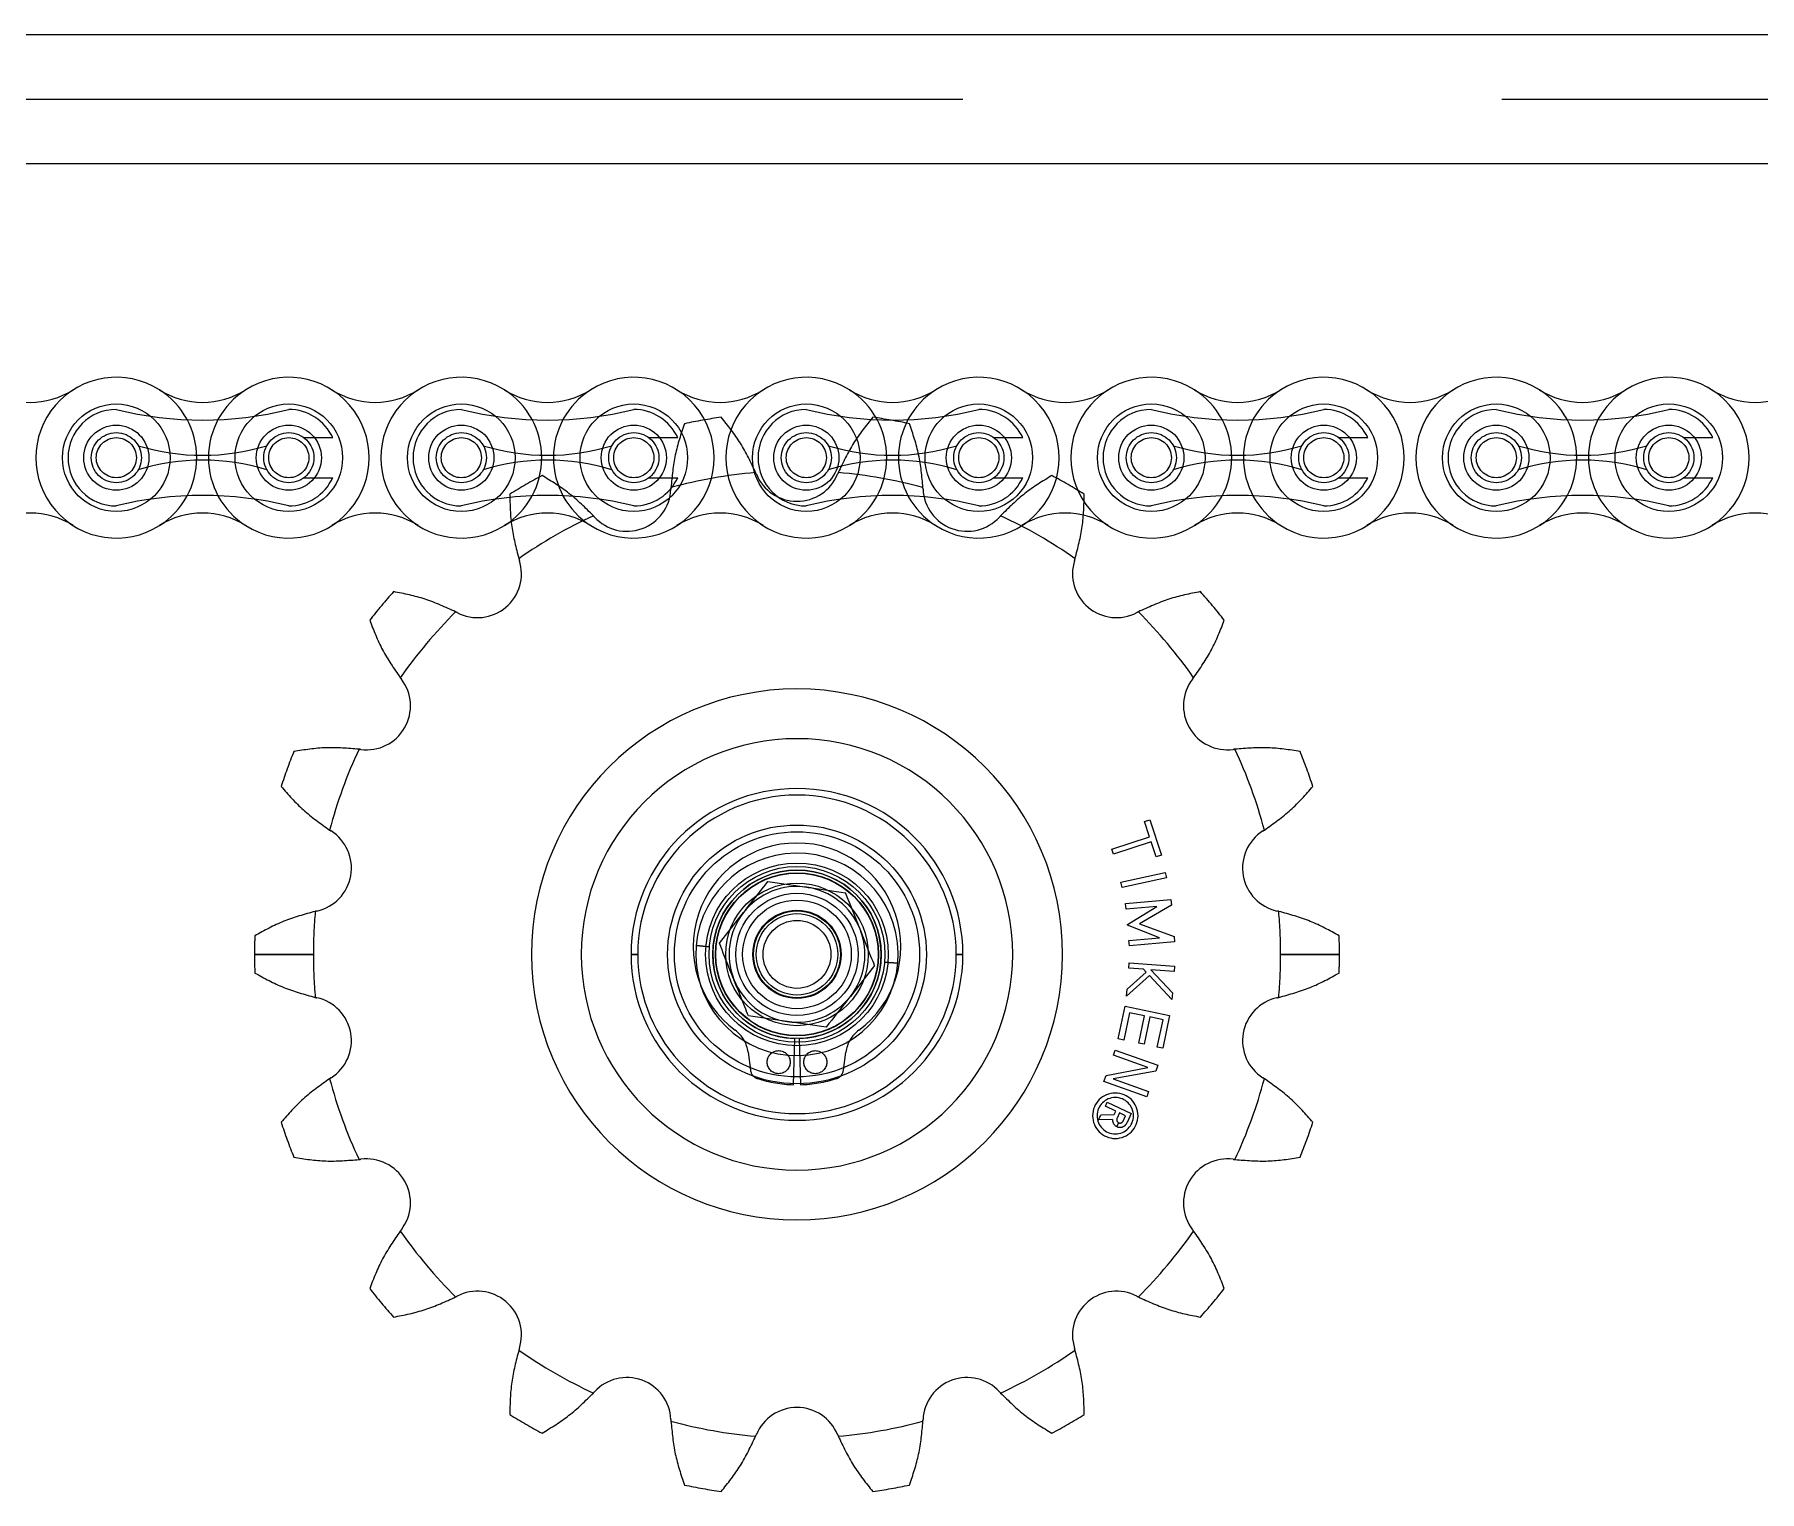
# Model space of a CAD drawing. Header units: metres. Extents: x 0 to 21025, y 0 to 14850.
# Drawn here: x 4155.1 to 4282.1, y 13681.9 to 13789.1 of the extents above; entities that cross this region are included whole.
import ezdxf

# ---------------------------------------------------------------- set-up
doc = ezdxf.new("R2010")
doc.units = ezdxf.units.M
doc.header["$LTSCALE"] = 25
doc.linetypes.add('HIDDEN2', pattern=[4.7625, 3.175, -1.5875])
doc.layers.add('SL4', color=4, linetype='Continuous')
doc.layers.add('ST1', color=7, linetype='HIDDEN2')

msp = doc.modelspace()

# ---------------------------------------------------------------- linework, layer by layer
at = {"layer": 'SL4'}
for p, q in [((3548.761, 13789.133), (4873.736, 13789.133)), ((4873.736, 13779.608), (3548.761, 13779.608)), ((4209.106, 13726.764), (4211.963, 13726.352)), ((4205.535, 13722.228), (4207.32, 13724.496)), ((4216.963, 13720.579), (4215.177, 13718.31)), ((4213.392, 13716.042), (4210.535, 13716.455))]:
    msp.add_line(p, q, dxfattribs=at)
for radius in [6, 3, 2.5]:
    msp.add_circle((4211.249, 13721.403), radius, dxfattribs=at)
for start, end in [(81.78679, 141.78679), (21.78679, 81.78679), (141.78679, 201.78679), (321.78679, 21.78679), (201.78679, 261.78679), (261.78679, 321.78679)]:
    msp.add_arc((4211.249, 13721.403), 5, start, end, dxfattribs=at)
for points, knots in [([(4207.32, 13724.496), (4207.363, 13724.55), (4207.966, 13725.316), (4208.557, 13726.067), (4209.106, 13726.764)], [0, 0, 0, 0, 0.0702006, 1, 1, 1, 1]), ([(4211.963, 13726.352), (4212.031, 13726.342), (4212.996, 13726.203), (4213.941, 13726.067), (4214.82, 13725.94)], [0, 0, 0, 0, 0.0702006, 1, 1, 1, 1]), ([(4215.892, 13723.259), (4215.794, 13723.503), (4215.432, 13724.41), (4215.079, 13725.294), (4214.82, 13725.94)], [0, 0, 0, 0, 0.2686336, 1, 1, 1, 1]), ([(4216.963, 13720.579), (4216.873, 13720.804), (4216.524, 13721.677), (4216.161, 13722.585), (4215.892, 13723.259)], [0, 0, 0, 0, 0.2575513, 1, 1, 1, 1]), ([(4206.606, 13719.548), (4206.509, 13719.791), (4206.146, 13720.699), (4205.793, 13721.582), (4205.535, 13722.228)], [0, 0, 0, 0, 0.2686336, 1, 1, 1, 1]), ([(4207.677, 13716.867), (4207.587, 13717.092), (4207.238, 13717.966), (4206.875, 13718.874), (4206.606, 13719.548)], [0, 0, 0, 0, 0.2575513, 1, 1, 1, 1]), ([(4215.177, 13718.31), (4215.135, 13718.257), (4214.532, 13717.491), (4213.941, 13716.74), (4213.392, 13716.042)], [0, 0, 0, 0, 0.0702006, 1, 1, 1, 1]), ([(4210.535, 13716.455), (4210.467, 13716.464), (4209.502, 13716.604), (4208.557, 13716.74), (4207.677, 13716.867)], [0, 0, 0, 0, 0.0702006, 1, 1, 1, 1])]:
    msp.add_open_spline(points, degree=3, knots=knots, dxfattribs=at)
at = {"layer": 'ST1'}
for p, q in [((3548.761, 13784.371), (4873.736, 13784.371)), ((4873.736, 13779.608), (3548.761, 13779.608)), ((4174.942, 13759.449), (4177.066, 13759.449)), ((4200.342, 13759.449), (4202.466, 13759.449)), ((4225.742, 13759.449), (4227.866, 13759.449)), ((4251.142, 13759.449), (4253.266, 13759.449)), ((4276.542, 13759.449), (4278.666, 13759.449)), ((4174.942, 13756.497), (4177.066, 13756.497)), ((4200.342, 13756.497), (4202.466, 13756.497)), ((4225.742, 13756.497), (4227.866, 13756.497)), ((4251.142, 13756.497), (4253.266, 13756.497)), ((4276.542, 13756.497), (4278.666, 13756.497)), ((4236.846, 13731.176), (4237.236, 13731.303)), ((4237.236, 13731.303), (4238.084, 13728.701)), ((4234.417, 13729.157), (4237.208, 13730.065)), ((4237.208, 13730.065), (4236.846, 13731.176)), ((4234.541, 13728.776), (4234.417, 13729.157)), ((4237.332, 13729.683), (4234.541, 13728.776)), ((4237.693, 13728.574), (4237.332, 13729.683)), ((4238.084, 13728.701), (4237.693, 13728.574)), ((4235.094, 13726.72), (4238.366, 13727.42)), ((4235.178, 13726.327), (4235.094, 13726.72)), ((4238.45, 13727.027), (4235.178, 13726.327)), ((4238.366, 13727.42), (4238.45, 13727.027)), ((4235.442, 13725.138), (4238.775, 13725.437)), ((4235.478, 13724.739), (4235.442, 13725.138)), ((4237.74, 13724.94), (4235.478, 13724.739)), ((4235.58, 13723.6), (4237.74, 13724.94)), ((4238.811, 13725.035), (4236.466, 13723.658)), ((4238.775, 13725.437), (4238.811, 13725.035)), ((4236.466, 13723.658), (4239.018, 13722.718)), ((4235.584, 13723.557), (4235.58, 13723.6)), ((4237.947, 13722.622), (4235.584, 13723.557)), ((4235.686, 13722.418), (4237.947, 13722.622)), ((4235.721, 13722.023), (4235.686, 13722.418)), ((4239.018, 13722.718), (4239.053, 13722.323)), ((4175.641, 13721.403), (4171.309, 13721.403)), ((4171.309, 13721.403), (4175.641, 13721.403)), ((4171.309, 13721.403), (4175.641, 13721.403)), ((4175.641, 13721.403), (4171.309, 13721.403)), ((4199.034, 13721.403), (4199.522, 13721.403)), ((4199.522, 13721.403), (4199.034, 13721.403)), ((4199.522, 13721.403), (4199.034, 13721.403)), ((4199.034, 13721.403), (4199.522, 13721.403)), ((4204.798, 13721.968), (4203.825, 13722.053)), ((4203.825, 13722.053), (4204.798, 13721.968)), ((4203.825, 13722.053), (4204.798, 13721.968)), ((4204.798, 13721.968), (4203.825, 13722.053)), ((4222.975, 13721.403), (4223.464, 13721.403)), ((4223.464, 13721.403), (4222.975, 13721.403)), ((4223.464, 13721.403), (4222.975, 13721.403)), ((4222.975, 13721.403), (4223.464, 13721.403)), ((4239.053, 13722.323), (4235.721, 13722.023)), ((4251.189, 13721.403), (4246.856, 13721.403)), ((4246.856, 13721.403), (4251.189, 13721.403)), ((4246.856, 13721.403), (4251.189, 13721.403)), ((4251.189, 13721.403), (4246.856, 13721.403)), ((4218.673, 13720.754), (4217.699, 13720.839)), ((4217.699, 13720.839), (4218.673, 13720.754)), ((4217.699, 13720.839), (4218.673, 13720.754)), ((4218.673, 13720.754), (4217.699, 13720.839)), ((4237.191, 13719.854), (4235.517, 13718.337)), ((4235.554, 13718.834), (4236.956, 13720.104)), ((4235.672, 13720.388), (4235.702, 13720.788)), ((4236.765, 13720.306), (4235.672, 13720.388)), ((4235.702, 13720.788), (4239.038, 13720.537)), ((4236.956, 13720.104), (4236.765, 13720.306)), ((4238.853, 13718.086), (4237.191, 13719.854)), ((4237.308, 13720.265), (4238.891, 13718.583)), ((4239.008, 13720.137), (4237.308, 13720.265)), ((4239.038, 13720.537), (4239.008, 13720.137)), ((4235.517, 13718.337), (4235.554, 13718.834)), ((4238.891, 13718.583), (4238.853, 13718.086)), ((4234.905, 13715.181), (4235.41, 13717.586)), ((4235.41, 13717.586), (4238.684, 13716.899)), ((4235.729, 13717.108), (4235.307, 13715.097)), ((4236.827, 13716.878), (4235.729, 13717.108)), ((4236.405, 13714.866), (4236.827, 13716.878)), ((4237.229, 13716.794), (4236.807, 13714.782)), ((4238.2, 13716.59), (4237.229, 13716.794)), ((4237.778, 13714.578), (4238.2, 13716.59)), ((4238.684, 13716.899), (4238.179, 13714.493)), ((4210.999, 13711.807), (4211.087, 13715.205)), ((4211.41, 13715.205), (4211.499, 13711.807)), ((4235.307, 13715.097), (4234.905, 13715.181)), ((4236.807, 13714.782), (4236.405, 13714.866)), ((4207.653, 13714.201), (4207.828, 13712.87)), ((4214.67, 13712.87), (4214.845, 13714.201)), ((4234.54, 13713.984), (4234.674, 13714.362)), ((4237.082, 13713.077), (4234.54, 13713.984)), ((4234.674, 13714.362), (4237.826, 13713.238)), ((4238.179, 13714.493), (4237.778, 13714.578)), ((4233.849, 13712.047), (4234.002, 13712.475)), ((4234.002, 13712.475), (4237.082, 13713.077)), ((4237.667, 13712.793), (4234.527, 13712.231)), ((4234.527, 13712.231), (4237.136, 13711.303)), ((4237.826, 13713.238), (4237.667, 13712.793)), ((4237.001, 13710.925), (4233.849, 13712.047)), ((4237.136, 13711.303), (4237.001, 13710.925)), ((4233.953, 13710.217), (4234.094, 13710.514)), ((4234.714, 13709.857), (4233.953, 13710.217)), ((4234.094, 13710.514), (4235.862, 13709.678)), ((4234.598, 13709.613), (4234.714, 13709.857)), ((4235.001, 13709.734), (4234.812, 13709.333)), ((4235.445, 13709.524), (4235.001, 13709.734)), ((4235.862, 13709.678), (4235.551, 13709.02)), ((4233.447, 13709.23), (4233.618, 13709.59)), ((4234.476, 13709.254), (4233.447, 13709.23)), ((4233.618, 13709.59), (4234.598, 13709.613)), ((4234.925, 13709.008), (4234.791, 13708.726)), ((4234.799, 13708.722), (4234.933, 13709.005)), ((4235.258, 13709.129), (4235.445, 13709.524))]:
    msp.add_line(p, q, dxfattribs=at)
for centre, radius in [((4161.135, 13757.973), 3.96), ((4173.835, 13757.973), 3.96), ((4186.535, 13757.973), 3.96), ((4199.235, 13757.973), 3.96), ((4211.935, 13757.973), 3.96), ((4224.635, 13757.973), 3.96), ((4237.335, 13757.973), 3.96), ((4250.035, 13757.973), 3.96), ((4262.735, 13757.973), 3.96), ((4275.435, 13757.973), 3.96), ((4161.135, 13757.973), 2.398), ((4161.135, 13757.973), 1.845), ((4161.135, 13757.973), 1.476), ((4173.835, 13757.973), 2.398), ((4173.835, 13757.973), 1.845), ((4173.835, 13757.973), 1.476), ((4186.535, 13757.973), 2.399), ((4186.535, 13757.973), 1.845), ((4186.535, 13757.973), 1.476), ((4199.235, 13757.973), 2.399), ((4199.235, 13757.973), 1.845), ((4199.235, 13757.973), 1.476), ((4211.935, 13757.973), 2.398), ((4211.935, 13757.973), 1.845), ((4211.935, 13757.973), 1.476), ((4224.635, 13757.973), 2.398), ((4224.635, 13757.973), 1.845), ((4224.635, 13757.973), 1.476), ((4237.335, 13757.973), 2.399), ((4237.335, 13757.973), 1.845), ((4237.335, 13757.973), 1.476), ((4250.035, 13757.973), 2.398), ((4250.035, 13757.973), 1.845), ((4250.035, 13757.973), 1.476), ((4262.735, 13757.973), 2.398), ((4262.735, 13757.973), 1.845), ((4262.735, 13757.973), 1.476), ((4275.435, 13757.973), 2.398), ((4275.435, 13757.973), 1.845), ((4275.435, 13757.973), 1.476), ((4211.249, 13721.403), 9.525), ((4211.249, 13721.403), 9.025), ((4211.249, 13721.403), 6.725), ((4211.249, 13721.403), 6.725), ((4211.249, 13721.403), 6.475), ((4211.249, 13721.403), 6.2), ((4211.249, 13721.403), 5.975), ((4211.249, 13721.403), 5.25), ((4211.249, 13721.403), 5.25), ((4211.249, 13721.403), 4.5), ((4211.249, 13721.403), 4), ((4211.249, 13721.403), 3.25), ((4211.249, 13721.403), 3.25), ((4211.249, 13721.403), 3.2), ((4209.899, 13713.467), 0.85), ((4212.599, 13713.467), 0.85)]:
    msp.add_circle(centre, radius, dxfattribs=at)
for centre, radius, start, end in [((4161.135, 13757.973), 5.92, 57.56669, 302.43331), ((4173.835, 13757.973), 5.92, 237.56669, 122.43331), ((4186.535, 13757.973), 5.92, 57.56669, 302.43331), ((4199.235, 13757.973), 5.92, 237.56669, 122.43331), ((4211.935, 13757.973), 5.92, 57.56669, 302.43331), ((4224.635, 13757.973), 5.92, 237.56669, 122.43331), ((4237.335, 13757.973), 5.92, 57.56669, 302.43331), ((4250.035, 13757.973), 5.92, 237.56669, 122.43331), ((4262.735, 13757.973), 5.92, 57.56669, 302.43331), ((4275.435, 13757.973), 5.92, 237.56669, 122.43331), ((4154.785, 13767.966), 5.92, 237.56669, 302.43331), ((4167.485, 13767.966), 5.92, 237.56669, 302.43331), ((4161.135, 13757.973), 5.92, 302.43326, 57.56674), ((4173.835, 13757.973), 5.92, 122.43326, 237.56674), ((4180.185, 13767.966), 5.92, 237.56669, 302.43331), ((4192.885, 13767.966), 5.92, 237.56669, 302.43331), ((4186.535, 13757.973), 5.92, 302.43326, 57.56674), ((4199.235, 13757.973), 5.92, 122.43326, 237.56674), ((4205.585, 13767.966), 5.92, 237.56669, 302.43331), ((4218.285, 13767.966), 5.92, 237.56669, 302.43331), ((4211.935, 13757.973), 5.92, 302.43326, 57.56674), ((4224.635, 13757.973), 5.92, 122.43326, 237.56674), ((4230.985, 13767.966), 5.92, 237.56669, 302.43331), ((4243.685, 13767.966), 5.92, 237.56669, 302.43331), ((4237.335, 13757.973), 5.92, 302.43326, 57.56674), ((4250.035, 13757.973), 5.92, 122.43326, 237.56674), ((4256.385, 13767.966), 5.92, 237.56669, 302.43331), ((4269.085, 13767.966), 5.92, 237.56669, 302.43331), ((4262.735, 13757.973), 5.92, 302.43326, 57.56674), ((4275.435, 13757.973), 5.92, 122.43326, 237.56674), ((4281.785, 13767.966), 5.92, 237.56669, 302.43331), ((4161.135, 13757.973), 3.552, 90, 270), ((4167.485, 13787.07), 26.322, 256.04015, 283.95985), ((4173.835, 13757.973), 3.552, 24.55336, 90), ((4186.535, 13757.973), 3.552, 90, 270), ((4192.885, 13787.07), 26.322, 256.04015, 283.95985), ((4199.235, 13757.973), 3.552, 24.55336, 90), ((4211.249, 13721.403), 39.94, 98.03204, 101.96796), ((4211.935, 13757.973), 3.552, 90, 270), ((4218.285, 13787.07), 26.322, 256.04015, 283.95985), ((4211.249, 13721.403), 39.94, 78.03204, 81.96796), ((4224.635, 13757.973), 3.552, 24.55336, 90), ((4237.335, 13757.973), 3.552, 90, 270), ((4243.685, 13787.07), 26.322, 256.04015, 283.95985), ((4250.035, 13757.973), 3.552, 24.55336, 90), ((4262.735, 13757.973), 3.552, 90, 270), ((4269.085, 13787.07), 26.322, 256.04015, 283.95985), ((4275.435, 13757.973), 3.552, 24.55336, 90), ((4167.485, 13774.326), 16.175, 252.993, 287.007), ((4192.885, 13774.326), 16.175, 252.993, 287.007), ((4218.285, 13774.326), 16.175, 252.993, 287.007), ((4243.685, 13774.326), 16.175, 252.993, 287.007), ((4269.085, 13774.326), 16.175, 252.993, 287.007), ((4167.485, 13741.621), 16.175, 72.993, 107.007), ((4192.885, 13741.621), 16.175, 72.993, 107.007), ((4211.249, 13721.403), 39.94, 118.03204, 121.96796), ((4211.249, 13721.403), 35.607, 94.90066, 105.09934), ((4211.249, 13721.403), 35.607, 94.90066, 105.09934), ((4211.249, 13721.403), 35.607, 94.90066, 105.09934), ((4211.249, 13721.403), 35.607, 94.90066, 105.09934), ((4194.039, 13750.872), 15.39, 22.5, 22.98231), ((4211.249, 13758), 3.238, 202.5, 337.5), ((4218.285, 13741.621), 16.175, 72.993, 107.007), ((4228.459, 13750.872), 15.39, 157.01769, 157.5), ((4211.249, 13721.403), 35.607, 74.90066, 85.09934), ((4211.249, 13721.403), 35.607, 74.90066, 85.09934), ((4211.249, 13721.403), 35.607, 74.90066, 85.09934), ((4211.249, 13721.403), 35.607, 74.90066, 85.09934), ((4211.249, 13721.403), 39.94, 58.03204, 61.96796), ((4243.685, 13741.621), 16.175, 72.993, 107.007), ((4269.085, 13741.621), 16.175, 72.993, 107.007), ((4173.835, 13757.973), 3.552, 270, 335.44664), ((4198.732, 13755.793), 3.238, 222.5, 357.5), ((4199.235, 13757.973), 3.552, 270, 335.44664), ((4217.342, 13754.981), 15.39, 177.01769, 177.5), ((4205.155, 13754.981), 15.39, 2.5, 2.98231), ((4223.766, 13755.793), 3.238, 182.5, 317.5), ((4224.635, 13757.973), 3.552, 270, 335.44664), ((4250.035, 13757.973), 3.552, 270, 335.44664), ((4275.435, 13757.973), 3.552, 270, 335.44664), ((4167.485, 13728.877), 26.322, 76.04015, 103.95985), ((4192.885, 13728.877), 26.322, 76.04015, 103.95985), ((4218.285, 13728.877), 26.322, 76.04015, 103.95985), ((4243.685, 13728.877), 26.322, 76.04015, 103.95985), ((4269.085, 13728.877), 26.322, 76.04015, 103.95985), ((4154.785, 13747.98), 5.92, 57.56669, 122.43331), ((4167.485, 13747.98), 5.92, 57.56669, 122.43331), ((4180.185, 13747.98), 5.92, 57.56669, 122.43331), ((4192.885, 13747.98), 5.92, 57.56669, 122.43331), ((4211.249, 13721.403), 35.607, 114.90066, 125.09934), ((4211.249, 13721.403), 35.607, 114.90066, 125.09934), ((4211.249, 13721.403), 35.607, 114.90066, 125.09934), ((4211.249, 13721.403), 35.607, 114.90066, 125.09934), ((4184.998, 13743.208), 15.39, 42.5, 42.98231), ((4205.585, 13747.98), 5.92, 57.56669, 122.43331), ((4218.285, 13747.98), 5.92, 57.56669, 122.43331), ((4237.5, 13743.208), 15.39, 137.01769, 137.5), ((4211.249, 13721.403), 35.607, 54.90066, 65.09934), ((4211.249, 13721.403), 35.607, 54.90066, 65.09934), ((4211.249, 13721.403), 35.607, 54.90066, 65.09934), ((4211.249, 13721.403), 35.607, 54.90066, 65.09934), ((4230.985, 13747.98), 5.92, 57.56669, 122.43331), ((4243.685, 13747.98), 5.92, 57.56669, 122.43331), ((4256.385, 13747.98), 5.92, 57.56669, 122.43331), ((4269.085, 13747.98), 5.92, 57.56669, 122.43331), ((4281.785, 13747.98), 5.92, 57.56669, 122.43331), ((4187.725, 13749.438), 3.238, 242.5, 17.5), ((4205.491, 13755.04), 15.39, 197.01769, 197.5), ((4234.773, 13749.438), 3.238, 162.5, 297.5), ((4217.007, 13755.04), 15.39, 342.5, 342.98231), ((4211.249, 13721.403), 39.94, 138.03204, 141.96796), ((4211.249, 13721.403), 39.94, 38.03204, 41.96796), ((4211.249, 13721.403), 35.607, 134.90066, 145.09934), ((4211.249, 13721.403), 35.607, 134.90066, 145.09934), ((4211.249, 13721.403), 35.607, 134.90066, 145.09934), ((4211.249, 13721.403), 35.607, 134.90066, 145.09934), ((4179.123, 13732.915), 15.39, 62.5, 62.98231), ((4243.375, 13732.915), 15.39, 117.01769, 117.5), ((4211.249, 13721.403), 35.607, 34.90066, 45.09934), ((4211.249, 13721.403), 35.607, 34.90066, 45.09934), ((4211.249, 13721.403), 35.607, 34.90066, 45.09934), ((4211.249, 13721.403), 35.607, 34.90066, 45.09934), ((4179.555, 13739.702), 3.238, 262.5, 37.5), ((4194.334, 13751.042), 15.39, 217.01769, 217.5), ((4242.943, 13739.702), 3.238, 142.5, 277.5), ((4228.164, 13751.042), 15.39, 322.5, 322.98231), ((4211.249, 13721.403), 19.544, 0, 180), ((4211.249, 13721.403), 39.94, 158.03204, 161.96796), ((4211.249, 13721.403), 35.607, 154.90066, 165.09934), ((4211.249, 13721.403), 35.607, 154.90066, 165.09934), ((4211.249, 13721.403), 35.607, 154.90066, 165.09934), ((4211.249, 13721.403), 35.607, 154.90066, 165.09934), ((4177.123, 13721.233), 15.39, 82.5, 82.98231), ((4211.249, 13721.403), 15.88, 0, 180), ((4245.374, 13721.233), 15.39, 97.01769, 97.5), ((4211.249, 13721.403), 35.607, 14.90066, 25.09934), ((4211.249, 13721.403), 35.607, 14.90066, 25.09934), ((4211.249, 13721.403), 35.607, 14.90066, 25.09934), ((4211.249, 13721.403), 35.607, 14.90066, 25.09934), ((4211.249, 13721.403), 39.94, 18.03204, 21.96796), ((4211.249, 13721.403), 12.215, 0, 180), ((4211.249, 13721.403), 11.726, 0, 180), ((4211.249, 13721.403), 11.726, 0, 180), ((4211.249, 13721.403), 11.726, 0, 180), ((4211.249, 13721.403), 11.726, 0, 180), ((4175.208, 13727.758), 3.238, 282.5, 57.5), ((4185.217, 13743.469), 15.39, 237.01769, 237.5), ((4247.29, 13727.758), 3.238, 122.5, 257.5), ((4237.281, 13743.469), 15.39, 302.5, 302.98231), ((4211.249, 13721.96), 7.643, 306.50645, 233.49355), ((4211.249, 13721.403), 7.452, 355, 175), ((4211.249, 13721.403), 7.452, 355, 175), ((4211.249, 13721.403), 7.452, 355, 175), ((4211.249, 13721.403), 7.452, 355, 175), ((4211.249, 13721.403), 6.2, 271.49225, 268.50775), ((4211.249, 13721.403), 35.607, 174.90066, 180), ((4211.249, 13721.403), 35.607, 174.90066, 180), ((4211.249, 13721.403), 35.607, 174.90066, 180), ((4211.249, 13721.403), 35.607, 174.90066, 180), ((4179.24, 13709.572), 15.39, 102.5, 102.98231), ((4243.258, 13709.572), 15.39, 77.01769, 77.5), ((4211.249, 13721.403), 35.607, 0, 5.09934), ((4211.249, 13721.403), 35.607, 0, 5.09934), ((4211.249, 13721.403), 35.607, 0, 5.09934), ((4211.249, 13721.403), 35.607, 0, 5.09934), ((4211.249, 13721.403), 39.94, 178.03204, 180), ((4211.249, 13721.403), 39.94, 0, 1.96796), ((4211.249, 13721.403), 39.94, 180, 181.96796), ((4211.249, 13721.403), 35.607, 180, 185.09934), ((4211.249, 13721.403), 35.607, 180, 185.09934), ((4211.249, 13721.403), 35.607, 180, 185.09934), ((4211.249, 13721.403), 35.607, 180, 185.09934), ((4211.249, 13721.403), 19.544, 180, 0), ((4211.249, 13721.403), 15.88, 180, 0), ((4211.249, 13721.403), 12.215, 180, 0), ((4211.249, 13721.403), 11.726, 180, 0), ((4211.249, 13721.403), 11.726, 180, 0), ((4211.249, 13721.403), 11.726, 180, 0), ((4211.249, 13721.403), 11.726, 180, 0), ((4211.249, 13721.403), 7.452, 175, 355), ((4211.249, 13721.403), 7.452, 175, 355), ((4211.249, 13721.403), 7.452, 175, 355), ((4211.249, 13721.403), 7.452, 175, 355), ((4211.249, 13721.403), 35.607, 354.90066, 0), ((4211.249, 13721.403), 35.607, 354.90066, 0), ((4211.249, 13721.403), 35.607, 354.90066, 0), ((4211.249, 13721.403), 35.607, 354.90066, 0), ((4211.249, 13721.403), 39.94, 358.03204, 0), ((4179.24, 13733.235), 15.39, 257.01769, 257.5), ((4175.208, 13715.048), 3.238, 302.5, 77.5), ((4247.29, 13715.048), 3.238, 102.5, 237.5), ((4243.258, 13733.235), 15.39, 282.5, 282.98231), ((4205.275, 13713.888), 2.398, 7.5, 53.49355), ((4217.223, 13713.888), 2.398, 126.50645, 172.5), ((4185.217, 13699.337), 15.39, 122.5, 122.98231), ((4211.249, 13721.403), 35.607, 194.90066, 205.09934), ((4211.249, 13721.403), 35.607, 194.90066, 205.09934), ((4211.249, 13721.403), 35.607, 194.90066, 205.09934), ((4211.249, 13721.403), 35.607, 194.90066, 205.09934), ((4208.571, 13712.968), 0.75, 187.5, 252.39018), ((4211.249, 13721.403), 9.6, 252.39018, 268.50775), ((4211.249, 13721.403), 9.6, 271.49225, 287.60982), ((4213.926, 13712.968), 0.75, 287.60982, 352.5), ((4211.249, 13721.403), 35.607, 334.90066, 345.09934), ((4211.249, 13721.403), 35.607, 334.90066, 345.09934), ((4211.249, 13721.403), 35.607, 334.90066, 345.09934), ((4211.249, 13721.403), 35.607, 334.90066, 345.09934), ((4237.281, 13699.337), 15.39, 57.01769, 57.5), ((4234.683, 13709.523), 1.673, 90, 270), ((4234.683, 13709.523), 1.673, 270, 90), ((4234.683, 13709.523), 1.339, 90, 270), ((4234.683, 13709.523), 1.339, 270, 90), ((4211.249, 13721.403), 39.94, 198.03204, 201.96796), ((4235.034, 13709.228), 0.558, 177.38053, 244.22985), ((4235.034, 13709.228), 0.245, 154.69547, 243.64226), ((4235.034, 13709.228), 0.558, 245.12571, 338.07454), ((4235.034, 13709.228), 0.245, 245.69677, 336.02659), ((4211.249, 13721.403), 39.94, 338.03204, 341.96796), ((4177.123, 13721.574), 15.39, 277.01769, 277.5), ((4179.555, 13703.105), 3.238, 322.5, 97.5), ((4242.943, 13703.105), 3.238, 82.5, 217.5), ((4245.374, 13721.574), 15.39, 262.5, 262.98231), ((4194.334, 13691.765), 15.39, 142.5, 142.98231), ((4211.249, 13721.403), 35.607, 214.90066, 225.09934), ((4211.249, 13721.403), 35.607, 214.90066, 225.09934), ((4211.249, 13721.403), 35.607, 214.90066, 225.09934), ((4211.249, 13721.403), 35.607, 214.90066, 225.09934), ((4211.249, 13721.403), 35.607, 314.90066, 325.09934), ((4211.249, 13721.403), 35.607, 314.90066, 325.09934), ((4211.249, 13721.403), 35.607, 314.90066, 325.09934), ((4211.249, 13721.403), 35.607, 314.90066, 325.09934), ((4228.164, 13691.765), 15.39, 37.01769, 37.5), ((4211.249, 13721.403), 39.94, 218.03204, 221.96796), ((4179.123, 13709.892), 15.39, 297.01769, 297.5), ((4187.725, 13693.368), 3.238, 342.5, 117.5), ((4234.773, 13693.368), 3.238, 62.5, 197.5), ((4243.375, 13709.892), 15.39, 242.5, 242.98231), ((4211.249, 13721.403), 39.94, 318.03204, 321.96796), ((4205.491, 13687.767), 15.39, 162.5, 162.98231), ((4211.249, 13721.403), 35.607, 234.90066, 245.09934), ((4211.249, 13721.403), 35.607, 234.90066, 245.09934), ((4211.249, 13721.403), 35.607, 234.90066, 245.09934), ((4211.249, 13721.403), 35.607, 234.90066, 245.09934), ((4211.249, 13721.403), 35.607, 294.90066, 305.09934), ((4211.249, 13721.403), 35.607, 294.90066, 305.09934), ((4211.249, 13721.403), 35.607, 294.90066, 305.09934), ((4211.249, 13721.403), 35.607, 294.90066, 305.09934), ((4217.007, 13687.767), 15.39, 17.01769, 17.5), ((4198.732, 13687.013), 3.238, 2.5, 137.5), ((4223.766, 13687.013), 3.238, 42.5, 177.5), ((4184.998, 13699.598), 15.39, 317.01769, 317.5), ((4237.5, 13699.598), 15.39, 222.5, 222.98231), ((4211.249, 13721.403), 39.94, 238.03204, 241.96796), ((4217.342, 13687.826), 15.39, 182.5, 182.98231), ((4211.249, 13721.403), 35.607, 254.90066, 265.09934), ((4211.249, 13721.403), 35.607, 254.90066, 265.09934), ((4211.249, 13721.403), 35.607, 254.90066, 265.09934), ((4211.249, 13721.403), 35.607, 254.90066, 265.09934), ((4211.249, 13684.806), 3.238, 22.5, 157.5), ((4211.249, 13721.403), 35.607, 274.90066, 285.09934), ((4211.249, 13721.403), 35.607, 274.90066, 285.09934), ((4211.249, 13721.403), 35.607, 274.90066, 285.09934), ((4211.249, 13721.403), 35.607, 274.90066, 285.09934), ((4205.155, 13687.826), 15.39, 357.01769, 357.5), ((4211.249, 13721.403), 39.94, 298.03204, 301.96796), ((4194.039, 13691.935), 15.39, 337.01769, 337.5), ((4228.459, 13691.935), 15.39, 202.5, 202.98231), ((4211.249, 13721.403), 39.94, 258.03204, 261.96796), ((4211.249, 13721.403), 39.94, 278.03204, 281.96796)]:
    msp.add_arc(centre, radius, start, end, dxfattribs=at)
for points, knots in [([(4202.967, 13760.475), (4202.712, 13759.726), (4202.203, 13758.228), (4202.05, 13756.597), (4201.973, 13755.781)], [0, 0, 0, 0, 0.5001333, 1, 1, 1, 1]), ([(4208.207, 13756.881), (4207.857, 13757.62), (4207.155, 13759.101), (4206.164, 13760.334), (4205.668, 13760.951)], [0, 0, 0, 0, 0.4994185, 1, 1, 1, 1]), ([(4216.83, 13760.951), (4216.334, 13760.334), (4215.343, 13759.101), (4214.641, 13757.62), (4214.291, 13756.881)], [0, 0, 0, 0, 0.5002609, 1, 1, 1, 1]), ([(4220.524, 13755.781), (4220.448, 13756.596), (4220.295, 13758.227), (4219.786, 13759.725), (4219.531, 13760.475)], [0, 0, 0, 0, 0.4990977, 1, 1, 1, 1]), ([(4196.256, 13753.701), (4195.674, 13754.276), (4194.509, 13755.427), (4193.156, 13756.247), (4192.478, 13756.658)], [0, 0, 0, 0, 0.4994786, 1, 1, 1, 1]), ([(4230.019, 13756.658), (4229.342, 13756.247), (4227.989, 13755.427), (4226.823, 13754.276), (4226.241, 13753.701)], [0, 0, 0, 0, 0.500514, 1, 1, 1, 1]), ([(4190.103, 13755.286), (4190.12, 13754.495), (4190.154, 13752.913), (4190.568, 13751.328), (4190.775, 13750.536)], [0, 0, 0, 0, 0.5003717, 1, 1, 1, 1]), ([(4231.723, 13750.536), (4231.93, 13751.327), (4232.344, 13752.913), (4232.378, 13754.494), (4232.395, 13755.286)], [0, 0, 0, 0, 0.4994271, 1, 1, 1, 1]), ([(4186.114, 13746.625), (4185.37, 13746.966), (4183.881, 13747.65), (4182.329, 13747.958), (4181.553, 13748.112)], [0, 0, 0, 0, 0.499464, 1, 1, 1, 1]), ([(4240.945, 13748.112), (4240.168, 13747.958), (4238.616, 13747.65), (4237.127, 13746.966), (4236.383, 13746.625)], [0, 0, 0, 0, 0.5005288, 1, 1, 1, 1]), ([(4179.789, 13746.01), (4180.076, 13745.272), (4180.649, 13743.797), (4181.58, 13742.45), (4182.046, 13741.776)], [0, 0, 0, 0, 0.50051254, 1, 1, 1, 1]), ([(4240.452, 13741.776), (4240.917, 13742.45), (4241.849, 13743.797), (4242.422, 13745.272), (4242.708, 13746.01)], [0, 0, 0, 0, 0.49948, 1, 1, 1, 1]), ([(4179.004, 13736.508), (4178.189, 13736.574), (4176.556, 13736.707), (4174.992, 13736.465), (4174.209, 13736.344)], [0, 0, 0, 0, 0.4991241, 1, 1, 1, 1]), ([(4248.289, 13736.344), (4247.507, 13736.465), (4245.943, 13736.706), (4244.31, 13736.574), (4243.494, 13736.508)], [0, 0, 0, 0, 0.5001515, 1, 1, 1, 1]), ([(4173.271, 13733.767), (4173.792, 13733.171), (4174.835, 13731.981), (4176.171, 13731.033), (4176.839, 13730.56)], [0, 0, 0, 0, 0.5005336, 1, 1, 1, 1]), ([(4245.659, 13730.56), (4246.326, 13731.033), (4247.663, 13731.981), (4248.705, 13733.171), (4249.227, 13733.767)], [0, 0, 0, 0, 0.4994593, 1, 1, 1, 1]), ([(4175.782, 13724.568), (4174.994, 13724.352), (4173.414, 13723.918), (4172.027, 13723.156), (4171.332, 13722.775)], [0, 0, 0, 0, 0.4990975, 1, 1, 1, 1]), ([(4251.165, 13722.775), (4250.472, 13723.156), (4249.085, 13723.917), (4247.505, 13724.351), (4246.715, 13724.568)], [0, 0, 0, 0, 0.5001332, 1, 1, 1, 1]), ([(4171.332, 13720.032), (4172.026, 13719.651), (4173.413, 13718.889), (4174.993, 13718.455), (4175.782, 13718.238)], [0, 0, 0, 0, 0.50013323, 1, 1, 1, 1]), ([(4246.715, 13718.238), (4247.504, 13718.455), (4249.084, 13718.889), (4250.471, 13719.65), (4251.165, 13720.032)], [0, 0, 0, 0, 0.4990977, 1, 1, 1, 1]), ([(4176.839, 13712.247), (4176.171, 13711.774), (4174.835, 13710.825), (4173.792, 13709.636), (4173.271, 13709.04)], [0, 0, 0, 0, 0.4994593, 1, 1, 1, 1]), ([(4249.227, 13709.04), (4248.705, 13709.636), (4247.663, 13710.825), (4246.326, 13711.774), (4245.659, 13712.247)], [0, 0, 0, 0, 0.5005334, 1, 1, 1, 1]), ([(4174.209, 13706.462), (4174.991, 13706.341), (4176.554, 13706.1), (4178.187, 13706.233), (4179.004, 13706.299)], [0, 0, 0, 0, 0.5001515, 1, 1, 1, 1]), ([(4243.494, 13706.299), (4244.309, 13706.233), (4245.942, 13706.1), (4247.506, 13706.341), (4248.289, 13706.462)], [0, 0, 0, 0, 0.4991241, 1, 1, 1, 1]), ([(4182.046, 13701.03), (4181.58, 13700.357), (4180.649, 13699.009), (4180.076, 13697.534), (4179.789, 13696.796)], [0, 0, 0, 0, 0.49948, 1, 1, 1, 1]), ([(4242.708, 13696.796), (4242.422, 13697.534), (4241.849, 13699.009), (4240.917, 13700.357), (4240.452, 13701.03)], [0, 0, 0, 0, 0.5005125, 1, 1, 1, 1]), ([(4181.553, 13694.695), (4182.329, 13694.849), (4183.881, 13695.157), (4185.37, 13695.84), (4186.114, 13696.181)], [0, 0, 0, 0, 0.5005288, 1, 1, 1, 1]), ([(4236.383, 13696.181), (4237.127, 13695.84), (4238.616, 13695.157), (4240.168, 13694.849), (4240.945, 13694.695)], [0, 0, 0, 0, 0.499464, 1, 1, 1, 1]), ([(4190.775, 13692.271), (4190.568, 13691.479), (4190.154, 13689.894), (4190.12, 13688.312), (4190.103, 13687.52)], [0, 0, 0, 0, 0.4994271, 1, 1, 1, 1]), ([(4232.395, 13687.52), (4232.378, 13688.312), (4232.344, 13689.894), (4231.93, 13691.479), (4231.723, 13692.271)], [0, 0, 0, 0, 0.50037174, 1, 1, 1, 1]), ([(4192.478, 13686.149), (4193.156, 13686.559), (4194.509, 13687.38), (4195.674, 13688.531), (4196.256, 13689.106)], [0, 0, 0, 0, 0.500514, 1, 1, 1, 1]), ([(4226.241, 13689.106), (4226.823, 13688.531), (4227.989, 13687.38), (4229.342, 13686.559), (4230.019, 13686.149)], [0, 0, 0, 0, 0.4994786, 1, 1, 1, 1]), ([(4201.973, 13687.025), (4202.05, 13686.211), (4202.203, 13684.58), (4202.712, 13683.082), (4202.967, 13682.331)], [0, 0, 0, 0, 0.4990977, 1, 1, 1, 1]), ([(4219.531, 13682.331), (4219.786, 13683.081), (4220.295, 13684.579), (4220.448, 13686.21), (4220.524, 13687.025)], [0, 0, 0, 0, 0.50013333, 1, 1, 1, 1]), ([(4205.668, 13681.855), (4206.164, 13682.472), (4207.155, 13683.706), (4207.856, 13685.186), (4208.207, 13685.926)], [0, 0, 0, 0, 0.5002609, 1, 1, 1, 1]), ([(4214.291, 13685.926), (4214.641, 13685.187), (4215.343, 13683.706), (4216.334, 13682.473), (4216.83, 13681.855)], [0, 0, 0, 0, 0.4994185, 1, 1, 1, 1])]:
    msp.add_open_spline(points, degree=3, knots=knots, dxfattribs=at)

doc.saveas('drawing.dxf')
